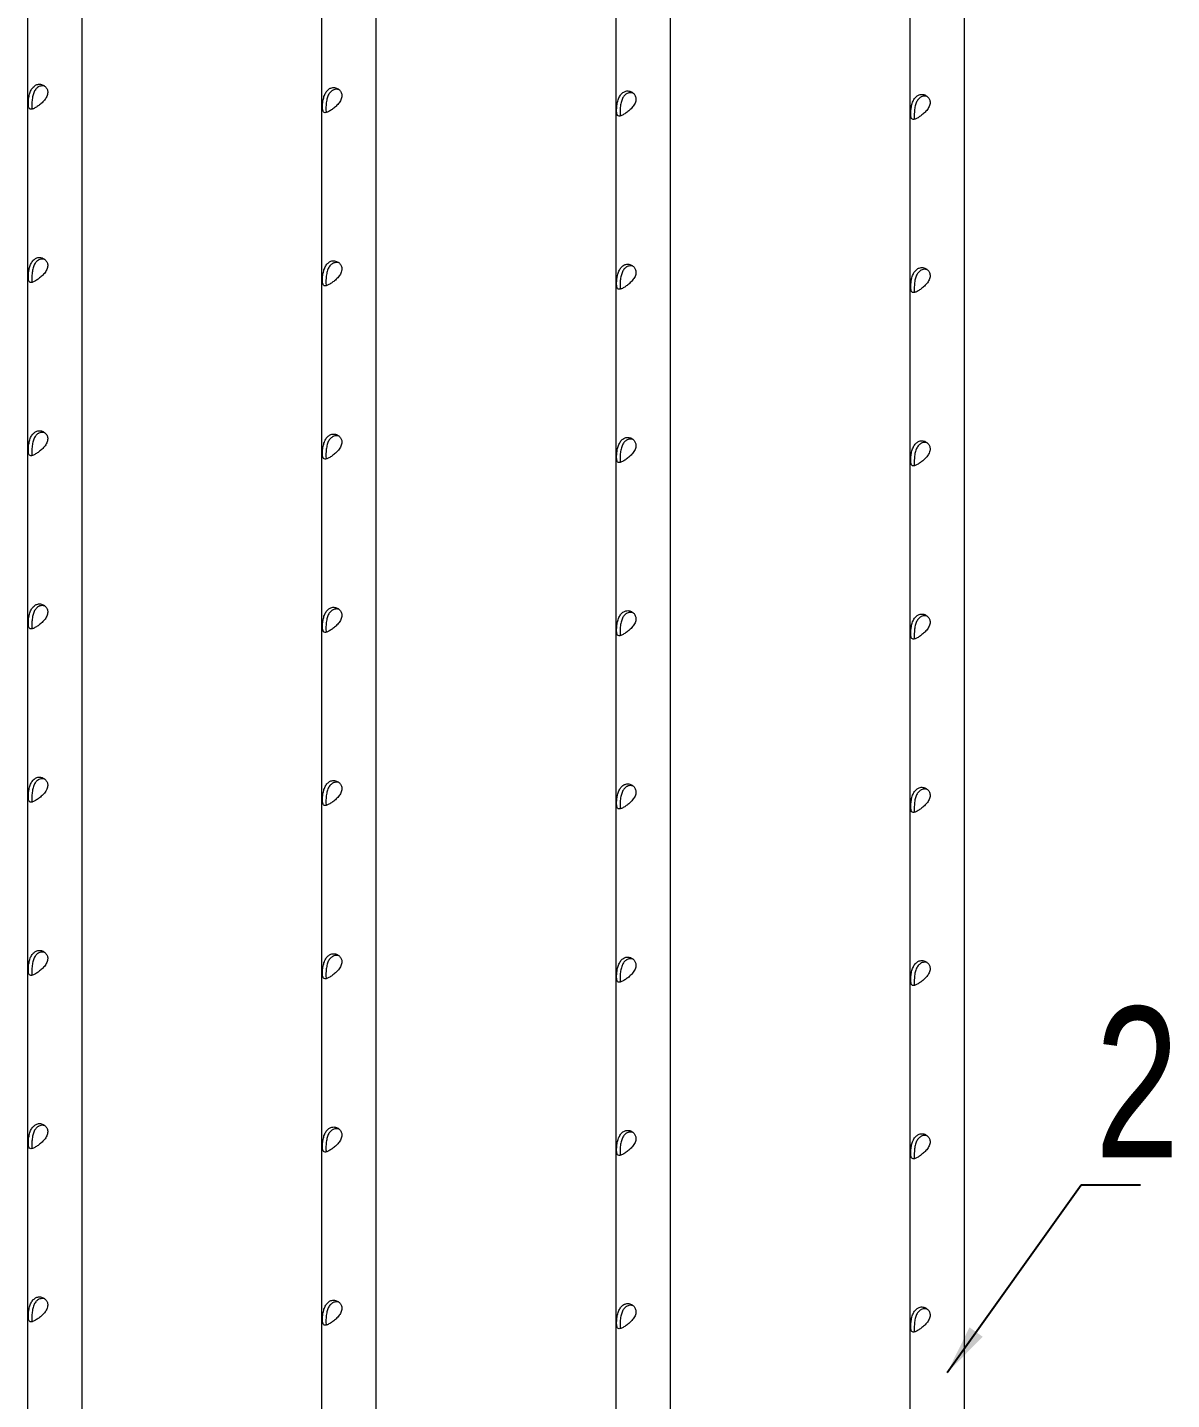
# Model space of a CAD drawing. Header units: millimetres. Extents: x 11948 to 22858, y 1146 to 11361.
# Drawn here: x 18293 to 19054, y 9033 to 9944 of the extents above; entities that cross this region are included whole.
import ezdxf

# ---------------------------------------------------------------- set-up
doc = ezdxf.new("R2010")
doc.units = ezdxf.units.MM
doc.linetypes.add('SLD-Solid', pattern=[0])
doc.styles.add('SLDTEXTSTYLE0', font='TXT', dxfattribs={"width": 0.75})
doc.dimstyles.new('SLDDIMSTYLE0', dxfattribs={"dimscale": 22, "dimtxt": 1.852083, "dimasz": 1.5, "dimexe": 0, "dimexo": 0.0625, "dimgap": 0.463021, "dimtad": 1, "dimdec": 0, "dimrnd": 1e-09, "dimzin": 12, "dimdsep": 46, "dimtxsty": 'SLDTEXTSTYLE0', "dimcen": 0.09, "dimadec": 0, "dimazin": 3, "dimtfac": 1, "dimtdec": 0, "dimtofl": 0, "dimtmove": 0, "dimatfit": 3, "dimfxl": 1, "dimfrac": 2, "dimtolj": 1, "dimtzin": 12, "dimarcsym": 0})

msp = doc.modelspace()

# ---------------------------------------------------------------- linework, layer by layer
at = {"linetype": 'SLD-Solid', "lineweight": 0}
for p, q in [((18879.61, 10766.09), (18879.61, 8377.06)), ((18915.97, 8377.06), (18915.97, 10765.35)), ((18684.19, 10653.27), (18684.19, 8264.25)), ((18720.56, 8264.25), (18720.56, 10652.53)), ((18488.77, 10540.46), (18488.77, 8151.43)), ((18525.14, 8151.43), (18525.14, 10539.72)), ((18293.36, 10427.65), (18293.36, 8038.62)), ((18329.72, 8038.62), (18329.72, 10426.91))]:
    msp.add_line(p, q, dxfattribs=at)
for points, knots in [([(18298.68, 9905.99), (18298.04, 9905.51), (18296.75, 9904.55), (18295.38, 9902.11), (18294.63, 9899.72), (18294.25, 9897.65), (18294.01, 9895.6), (18293.93, 9893.37), (18294.11, 9891.48), (18294.6, 9890.33), (18295.39, 9889.97), (18296.37, 9890.1), (18297.53, 9890.5), (18299.25, 9891.43), (18301.48, 9893.01), (18303.68, 9894.95), (18305.29, 9896.87), (18306.25, 9898.59), (18306.85, 9900.31), (18306.9, 9902.34), (18305.98, 9904.4), (18304.33, 9905.98), (18302.45, 9906.7), (18300.8, 9906.73), (18299.66, 9906.49), (18298.98, 9906.14), (18298.68, 9905.99)], [0, 0, 0, 0, 0.049348, 0.098583, 0.15082, 0.179057, 0.207276, 0.260063, 0.306584, 0.354235, 0.407926, 0.436111, 0.464278, 0.515719, 0.563205, 0.612082, 0.665773, 0.694012, 0.722224, 0.772995, 0.818986, 0.8681, 0.923171, 0.950973, 0.978757, 1, 1, 1, 1]), ([(18300.61, 9904.88), (18299.98, 9904.4), (18298.74, 9903.46), (18297.47, 9901.07), (18296.81, 9898.7), (18296.49, 9896.6), (18296.31, 9894.65), (18296.26, 9892.57), (18296.28, 9890.92), (18296.42, 9890.36), (18296.47, 9890.16)], [0, 0, 0, 0, 0.151905, 0.303364, 0.466267, 0.557512, 0.648661, 0.787863, 0.927259, 1, 1, 1, 1]), ([(18304.81, 9905.32), (18304.79, 9905.33), (18304.35, 9905.51), (18303.46, 9905.6), (18302.18, 9905.52), (18301.23, 9905.22), (18300.73, 9904.94), (18300.61, 9904.88)], [0, 0, 0, 0, 0.0169646, 0.3223382, 0.6142892, 0.9060428, 1, 1, 1, 1]), ([(18494.1, 9903.74), (18493.45, 9903.26), (18492.17, 9902.3), (18490.8, 9899.87), (18490.05, 9897.48), (18489.67, 9895.41), (18489.43, 9893.35), (18489.35, 9891.13), (18489.53, 9889.24), (18490.01, 9888.08), (18490.81, 9887.73), (18491.79, 9887.86), (18492.95, 9888.25), (18494.67, 9889.18), (18496.9, 9890.76), (18499.1, 9892.71), (18500.71, 9894.63), (18501.67, 9896.35), (18502.27, 9898.06), (18502.31, 9900.09), (18501.4, 9902.15), (18499.75, 9903.73), (18497.87, 9904.46), (18496.22, 9904.48), (18495.08, 9904.24), (18494.39, 9903.9), (18494.1, 9903.74)], [0, 0, 0, 0, 0.04935, 0.098585, 0.150821, 0.179057, 0.207276, 0.260063, 0.306584, 0.354235, 0.407925, 0.436112, 0.464279, 0.51572, 0.563206, 0.612082, 0.665773, 0.694013, 0.722225, 0.772996, 0.818983, 0.8681, 0.923171, 0.950973, 0.978757, 1, 1, 1, 1]), ([(18496.03, 9902.63), (18495.4, 9902.16), (18494.15, 9901.22), (18492.89, 9898.83), (18492.22, 9896.45), (18491.91, 9894.35), (18491.73, 9892.4), (18491.68, 9890.32), (18491.7, 9888.68), (18491.84, 9888.11), (18491.89, 9887.92)], [0, 0, 0, 0, 0.151905, 0.303364, 0.466268, 0.557522, 0.648673, 0.787874, 0.927259, 1, 1, 1, 1]), ([(18500.23, 9903.08), (18500.21, 9903.09), (18499.77, 9903.27), (18498.87, 9903.35), (18497.6, 9903.28), (18496.65, 9902.97), (18496.15, 9902.7), (18496.03, 9902.63)], [0, 0, 0, 0, 0.016965, 0.32234, 0.614281, 0.906042, 1, 1, 1, 1]), ([(18689.52, 9901.5), (18688.87, 9901.02), (18687.58, 9900.05), (18686.22, 9897.62), (18685.47, 9895.23), (18685.09, 9893.16), (18684.84, 9891.11), (18684.77, 9888.88), (18684.95, 9886.99), (18685.43, 9885.84), (18686.23, 9885.48), (18687.21, 9885.61), (18688.37, 9886.01), (18690.09, 9886.94), (18692.32, 9888.52), (18694.52, 9890.46), (18696.13, 9892.38), (18697.09, 9894.1), (18697.69, 9895.82), (18697.73, 9897.85), (18696.82, 9899.91), (18695.16, 9901.49), (18693.29, 9902.21), (18691.64, 9902.24), (18690.5, 9902), (18689.81, 9901.65), (18689.52, 9901.5)], [0, 0, 0, 0, 0.049349, 0.098585, 0.15082, 0.179057, 0.207276, 0.260067, 0.306584, 0.354236, 0.407926, 0.436112, 0.464281, 0.515721, 0.563207, 0.612083, 0.665773, 0.694013, 0.722226, 0.772996, 0.818983, 0.8681, 0.923171, 0.950973, 0.978757, 1, 1, 1, 1]), ([(18691.45, 9900.39), (18690.82, 9899.91), (18689.57, 9898.97), (18688.31, 9896.58), (18687.64, 9894.21), (18687.33, 9892.11), (18687.15, 9890.16), (18687.09, 9888.08), (18687.12, 9886.43), (18687.26, 9885.86), (18687.31, 9885.67)], [0, 0, 0, 0, 0.151904, 0.303363, 0.46627, 0.557521, 0.648673, 0.787874, 0.92726, 1, 1, 1, 1]), ([(18695.65, 9900.83), (18695.62, 9900.84), (18695.19, 9901.02), (18694.29, 9901.11), (18693.02, 9901.03), (18692.07, 9900.73), (18691.57, 9900.45), (18691.45, 9900.39)], [0, 0, 0, 0, 0.016941, 0.322338, 0.614295, 0.906041, 1, 1, 1, 1]), ([(18884.94, 9899.25), (18884.29, 9898.77), (18883, 9897.81), (18881.64, 9895.38), (18880.89, 9892.99), (18880.51, 9890.91), (18880.26, 9888.86), (18880.19, 9886.64), (18880.37, 9884.75), (18880.85, 9883.59), (18881.65, 9883.24), (18882.63, 9883.36), (18883.79, 9883.76), (18885.51, 9884.69), (18887.73, 9886.27), (18889.93, 9888.22), (18891.55, 9890.14), (18892.5, 9891.86), (18893.11, 9893.57), (18893.15, 9895.6), (18892.24, 9897.66), (18890.58, 9899.24), (18888.71, 9899.96), (18887.06, 9899.99), (18885.92, 9899.75), (18885.23, 9899.4), (18884.94, 9899.25)], [0, 0, 0, 0, 0.04935, 0.098584, 0.15082, 0.17906, 0.207275, 0.260066, 0.306584, 0.354236, 0.407926, 0.436112, 0.464281, 0.515721, 0.563207, 0.612084, 0.665774, 0.694014, 0.722226, 0.772997, 0.818984, 0.868098, 0.923171, 0.950973, 0.978759, 1, 1, 1, 1]), ([(18886.86, 9898.14), (18886.24, 9897.67), (18884.99, 9896.73), (18883.73, 9894.33), (18883.06, 9891.96), (18882.74, 9889.86), (18882.57, 9887.91), (18882.51, 9885.83), (18882.53, 9884.19), (18882.68, 9883.62), (18882.73, 9883.43)], [0, 0, 0, 0, 0.1519048, 0.3033692, 0.4662692, 0.5575206, 0.6486722, 0.787874, 0.9272593, 1, 1, 1, 1]), ([(18891.07, 9898.59), (18891.04, 9898.6), (18890.61, 9898.78), (18889.71, 9898.86), (18888.44, 9898.79), (18887.49, 9898.48), (18886.99, 9898.21), (18886.86, 9898.14)], [0, 0, 0, 0, 0.016927, 0.322328, 0.61429, 0.906059, 1, 1, 1, 1]), ([(18298.68, 9790.93), (18298.04, 9790.45), (18296.75, 9789.49), (18295.38, 9787.05), (18294.63, 9784.66), (18294.25, 9782.59), (18294.01, 9780.54), (18293.93, 9778.31), (18294.11, 9776.43), (18294.6, 9775.27), (18295.39, 9774.91), (18296.37, 9775.04), (18297.53, 9775.44), (18299.25, 9776.37), (18301.48, 9777.95), (18303.68, 9779.9), (18305.29, 9781.82), (18306.25, 9783.53), (18306.85, 9785.25), (18306.9, 9787.28), (18305.98, 9789.34), (18304.33, 9790.92), (18302.45, 9791.64), (18300.8, 9791.67), (18299.66, 9791.43), (18298.98, 9791.08), (18298.68, 9790.93)], [0, 0, 0, 0, 0.049348, 0.098583, 0.15082, 0.179057, 0.207276, 0.260063, 0.306584, 0.354235, 0.407926, 0.436111, 0.464279, 0.515719, 0.563205, 0.612082, 0.665773, 0.694012, 0.722225, 0.772996, 0.818983, 0.8681, 0.923171, 0.950973, 0.978757, 1, 1, 1, 1]), ([(18300.61, 9789.82), (18299.98, 9789.35), (18298.74, 9788.4), (18297.47, 9786.01), (18296.81, 9783.64), (18296.49, 9781.54), (18296.31, 9779.59), (18296.26, 9777.51), (18296.28, 9775.86), (18296.42, 9775.3), (18296.47, 9775.1)], [0, 0, 0, 0, 0.151905, 0.303364, 0.466268, 0.557523, 0.648672, 0.787874, 0.927259, 1, 1, 1, 1]), ([(18304.81, 9790.26), (18304.79, 9790.27), (18304.35, 9790.45), (18303.46, 9790.54), (18302.18, 9790.47), (18301.23, 9790.16), (18300.73, 9789.89), (18300.61, 9789.82)], [0, 0, 0, 0, 0.016965, 0.32234, 0.614281, 0.906042, 1, 1, 1, 1]), ([(18494.1, 9788.69), (18493.45, 9788.2), (18492.17, 9787.24), (18490.8, 9784.81), (18490.05, 9782.42), (18489.67, 9780.35), (18489.43, 9778.29), (18489.35, 9776.07), (18489.53, 9774.18), (18490.01, 9773.02), (18490.81, 9772.67), (18491.79, 9772.8), (18492.95, 9773.2), (18494.67, 9774.12), (18496.9, 9775.71), (18499.1, 9777.65), (18500.71, 9779.57), (18501.67, 9781.29), (18502.27, 9783.01), (18502.31, 9785.03), (18501.4, 9787.09), (18499.75, 9788.68), (18497.87, 9789.4), (18496.22, 9789.42), (18495.08, 9789.19), (18494.39, 9788.84), (18494.1, 9788.69)], [0, 0, 0, 0, 0.049349, 0.098585, 0.150821, 0.179057, 0.207276, 0.260067, 0.306583, 0.354235, 0.407925, 0.436111, 0.46428, 0.51572, 0.563206, 0.612083, 0.665774, 0.694013, 0.722226, 0.772996, 0.818983, 0.8681, 0.923171, 0.950973, 0.978757, 1, 1, 1, 1]), ([(18500.23, 9788.02), (18500.21, 9788.03), (18499.77, 9788.21), (18498.87, 9788.3), (18497.6, 9788.22), (18496.65, 9787.91), (18496.15, 9787.64), (18496.03, 9787.57)], [0, 0, 0, 0, 0.016941, 0.32232, 0.614277, 0.906041, 1, 1, 1, 1]), ([(18496.03, 9787.57), (18495.4, 9787.1), (18494.15, 9786.16), (18492.89, 9783.77), (18492.22, 9781.4), (18491.91, 9779.29), (18491.73, 9777.35), (18491.68, 9775.26), (18491.7, 9773.62), (18491.84, 9773.05), (18491.89, 9772.86)], [0, 0, 0, 0, 0.151905, 0.303364, 0.466268, 0.557522, 0.648673, 0.787874, 0.927259, 1, 1, 1, 1]), ([(18689.52, 9786.44), (18688.87, 9785.96), (18687.58, 9785), (18686.22, 9782.56), (18685.47, 9780.17), (18685.09, 9778.1), (18684.84, 9776.05), (18684.77, 9773.82), (18684.95, 9771.94), (18685.43, 9770.78), (18686.23, 9770.42), (18687.21, 9770.55), (18688.37, 9770.95), (18690.09, 9771.88), (18692.32, 9773.46), (18694.52, 9775.41), (18696.13, 9777.33), (18697.09, 9779.04), (18697.69, 9780.76), (18697.73, 9782.79), (18696.82, 9784.85), (18695.16, 9786.43), (18693.29, 9787.15), (18691.64, 9787.18), (18690.5, 9786.94), (18689.81, 9786.59), (18689.52, 9786.44)], [0, 0, 0, 0, 0.04935, 0.098584, 0.15082, 0.179059, 0.207275, 0.260066, 0.306583, 0.354235, 0.407925, 0.436112, 0.464281, 0.515721, 0.563207, 0.612084, 0.665774, 0.694014, 0.722226, 0.772997, 0.818984, 0.868098, 0.923169, 0.950973, 0.978757, 1, 1, 1, 1]), ([(18691.45, 9785.33), (18690.82, 9784.86), (18689.57, 9783.91), (18688.31, 9781.52), (18687.64, 9779.15), (18687.33, 9777.05), (18687.15, 9775.1), (18687.09, 9773.02), (18687.12, 9771.37), (18687.26, 9770.81), (18687.31, 9770.61)], [0, 0, 0, 0, 0.151905, 0.303369, 0.466269, 0.55752, 0.648672, 0.787873, 0.927259, 1, 1, 1, 1]), ([(18695.65, 9785.77), (18695.62, 9785.78), (18695.19, 9785.96), (18694.29, 9786.05), (18693.02, 9785.98), (18692.07, 9785.67), (18691.57, 9785.39), (18691.45, 9785.33)], [0, 0, 0, 0, 0.016941, 0.322338, 0.614295, 0.906041, 1, 1, 1, 1]), ([(18884.94, 9784.2), (18884.29, 9783.71), (18883, 9782.75), (18881.64, 9780.32), (18880.89, 9777.93), (18880.51, 9775.86), (18880.26, 9773.8), (18880.19, 9771.58), (18880.37, 9769.69), (18880.85, 9768.53), (18881.65, 9768.18), (18882.63, 9768.31), (18883.79, 9768.71), (18885.51, 9769.63), (18887.73, 9771.21), (18889.93, 9773.16), (18891.55, 9775.08), (18892.5, 9776.8), (18893.11, 9778.52), (18893.15, 9780.54), (18892.24, 9782.6), (18890.58, 9784.19), (18888.71, 9784.91), (18887.06, 9784.93), (18885.92, 9784.7), (18885.23, 9784.35), (18884.94, 9784.2)], [0, 0, 0, 0, 0.04935, 0.098584, 0.15082, 0.17906, 0.207275, 0.260066, 0.306584, 0.354236, 0.407926, 0.436112, 0.464281, 0.515721, 0.563207, 0.612084, 0.665774, 0.694014, 0.722226, 0.772997, 0.818984, 0.868098, 0.923171, 0.950973, 0.978759, 1, 1, 1, 1]), ([(18886.86, 9783.08), (18886.24, 9782.61), (18884.99, 9781.67), (18883.73, 9779.28), (18883.06, 9776.91), (18882.74, 9774.8), (18882.57, 9772.86), (18882.51, 9770.77), (18882.53, 9769.13), (18882.68, 9768.56), (18882.73, 9768.37)], [0, 0, 0, 0, 0.151905, 0.303369, 0.466269, 0.55752, 0.648671, 0.787873, 0.92727, 1, 1, 1, 1]), ([(18891.07, 9783.53), (18891.04, 9783.54), (18890.61, 9783.72), (18889.71, 9783.81), (18888.44, 9783.73), (18887.49, 9783.42), (18886.99, 9783.15), (18886.86, 9783.08)], [0, 0, 0, 0, 0.016927, 0.32233, 0.614292, 0.906058, 1, 1, 1, 1]), ([(18298.68, 9675.87), (18298.04, 9675.39), (18296.75, 9674.43), (18295.38, 9672), (18294.63, 9669.61), (18294.25, 9667.53), (18294.01, 9665.48), (18293.93, 9663.26), (18294.11, 9661.37), (18294.6, 9660.21), (18295.39, 9659.86), (18296.37, 9659.98), (18297.53, 9660.38), (18299.25, 9661.31), (18301.48, 9662.89), (18303.68, 9664.84), (18305.29, 9666.76), (18306.25, 9668.48), (18306.85, 9670.19), (18306.9, 9672.22), (18305.98, 9674.28), (18304.33, 9675.86), (18302.45, 9676.58), (18300.8, 9676.61), (18299.66, 9676.37), (18298.98, 9676.02), (18298.68, 9675.87)], [0, 0, 0, 0, 0.049348, 0.098583, 0.15082, 0.179057, 0.207276, 0.260067, 0.306584, 0.354235, 0.407926, 0.436111, 0.464279, 0.51572, 0.563205, 0.612082, 0.665773, 0.694012, 0.722225, 0.772996, 0.818983, 0.8681, 0.923171, 0.950973, 0.978757, 1, 1, 1, 1]), ([(18300.61, 9674.76), (18299.98, 9674.29), (18298.74, 9673.35), (18297.47, 9670.95), (18296.81, 9668.58), (18296.49, 9666.48), (18296.31, 9664.53), (18296.26, 9662.45), (18296.28, 9660.81), (18296.42, 9660.24), (18296.47, 9660.05)], [0, 0, 0, 0, 0.151905, 0.303364, 0.466268, 0.557523, 0.648672, 0.787874, 0.927259, 1, 1, 1, 1]), ([(18304.81, 9675.21), (18304.79, 9675.22), (18304.35, 9675.39), (18303.46, 9675.48), (18302.18, 9675.41), (18301.23, 9675.1), (18300.73, 9674.83), (18300.61, 9674.76)], [0, 0, 0, 0, 0.016941, 0.32232, 0.614277, 0.906041, 1, 1, 1, 1]), ([(18494.1, 9673.63), (18493.45, 9673.15), (18492.17, 9672.18), (18490.8, 9669.75), (18490.05, 9667.36), (18489.67, 9665.29), (18489.43, 9663.24), (18489.35, 9661.01), (18489.53, 9659.12), (18490.01, 9657.97), (18490.81, 9657.61), (18491.79, 9657.74), (18492.95, 9658.14), (18494.67, 9659.06), (18496.9, 9660.65), (18499.1, 9662.59), (18500.71, 9664.51), (18501.67, 9666.23), (18502.27, 9667.95), (18502.31, 9669.98), (18501.4, 9672.03), (18499.75, 9673.62), (18497.87, 9674.34), (18496.22, 9674.37), (18495.08, 9674.13), (18494.39, 9673.78), (18494.1, 9673.63)], [0, 0, 0, 0, 0.04935, 0.098584, 0.15082, 0.179059, 0.207275, 0.260066, 0.306583, 0.354235, 0.407925, 0.436111, 0.46428, 0.51572, 0.563206, 0.612083, 0.665774, 0.694014, 0.722226, 0.772997, 0.818984, 0.868098, 0.923169, 0.950972, 0.978757, 1, 1, 1, 1]), ([(18496.03, 9672.52), (18495.4, 9672.04), (18494.15, 9671.1), (18492.89, 9668.71), (18492.22, 9666.34), (18491.91, 9664.24), (18491.73, 9662.29), (18491.68, 9660.2), (18491.7, 9658.56), (18491.84, 9657.99), (18491.89, 9657.8)], [0, 0, 0, 0, 0.151905, 0.30337, 0.466266, 0.557521, 0.648672, 0.787874, 0.927259, 1, 1, 1, 1]), ([(18500.23, 9672.96), (18500.21, 9672.97), (18499.77, 9673.15), (18498.87, 9673.24), (18497.6, 9673.16), (18496.65, 9672.86), (18496.15, 9672.58), (18496.03, 9672.52)], [0, 0, 0, 0, 0.016941, 0.32232, 0.614277, 0.906041, 1, 1, 1, 1]), ([(18689.52, 9671.38), (18688.87, 9670.9), (18687.58, 9669.94), (18686.22, 9667.51), (18685.47, 9665.11), (18685.09, 9663.04), (18684.84, 9660.99), (18684.77, 9658.77), (18684.95, 9656.88), (18685.43, 9655.72), (18686.23, 9655.37), (18687.21, 9655.49), (18688.37, 9655.89), (18690.09, 9656.82), (18692.32, 9658.4), (18694.52, 9660.35), (18696.13, 9662.27), (18697.09, 9663.98), (18697.69, 9665.7), (18697.73, 9667.73), (18696.82, 9669.79), (18695.16, 9671.37), (18693.29, 9672.09), (18691.64, 9672.12), (18690.5, 9671.88), (18689.81, 9671.53), (18689.52, 9671.38)], [0, 0, 0, 0, 0.04935, 0.098584, 0.15082, 0.179059, 0.207275, 0.260066, 0.306583, 0.354235, 0.407925, 0.436112, 0.464281, 0.515721, 0.563207, 0.612084, 0.665774, 0.694014, 0.722226, 0.772997, 0.818984, 0.868098, 0.923169, 0.950973, 0.978757, 1, 1, 1, 1]), ([(18691.45, 9670.27), (18690.82, 9669.8), (18689.57, 9668.86), (18688.31, 9666.46), (18687.64, 9664.09), (18687.33, 9661.99), (18687.15, 9660.04), (18687.09, 9657.96), (18687.12, 9656.32), (18687.26, 9655.75), (18687.31, 9655.55)], [0, 0, 0, 0, 0.151905, 0.303369, 0.466268, 0.55752, 0.648671, 0.787873, 0.92727, 1, 1, 1, 1]), ([(18695.65, 9670.72), (18695.62, 9670.73), (18695.19, 9670.9), (18694.29, 9670.99), (18693.02, 9670.92), (18692.07, 9670.61), (18691.57, 9670.34), (18691.45, 9670.27)], [0, 0, 0, 0, 0.016942, 0.32234, 0.614298, 0.906039, 1, 1, 1, 1]), ([(18884.94, 9669.14), (18884.29, 9668.66), (18883, 9667.69), (18881.64, 9665.26), (18880.89, 9662.87), (18880.51, 9660.8), (18880.26, 9658.75), (18880.19, 9656.52), (18880.37, 9654.63), (18880.85, 9653.48), (18881.65, 9653.12), (18882.63, 9653.25), (18883.79, 9653.65), (18885.51, 9654.57), (18887.73, 9656.16), (18889.93, 9658.1), (18891.55, 9660.02), (18892.5, 9661.74), (18893.11, 9663.46), (18893.15, 9665.48), (18892.24, 9667.54), (18890.58, 9669.13), (18888.71, 9669.85), (18887.06, 9669.88), (18885.92, 9669.64), (18885.23, 9669.29), (18884.94, 9669.14)], [0, 0, 0, 0, 0.04935, 0.098583, 0.150819, 0.179059, 0.207275, 0.260066, 0.306587, 0.354235, 0.407925, 0.436112, 0.464281, 0.515721, 0.563208, 0.612085, 0.665775, 0.694015, 0.722227, 0.772994, 0.818985, 0.868099, 0.923171, 0.950973, 0.978759, 1, 1, 1, 1]), ([(18886.86, 9668.02), (18886.24, 9667.55), (18884.99, 9666.61), (18883.73, 9664.22), (18883.06, 9661.85), (18882.74, 9659.75), (18882.57, 9657.8), (18882.51, 9655.71), (18882.53, 9654.07), (18882.68, 9653.5), (18882.73, 9653.31)], [0, 0, 0, 0, 0.151903, 0.303368, 0.466268, 0.557519, 0.648671, 0.787873, 0.92727, 1, 1, 1, 1]), ([(18891.07, 9668.47), (18891.04, 9668.48), (18890.61, 9668.66), (18889.71, 9668.75), (18888.44, 9668.67), (18887.49, 9668.37), (18886.99, 9668.09), (18886.86, 9668.02)], [0, 0, 0, 0, 0.016927, 0.32233, 0.614293, 0.906059, 1, 1, 1, 1]), ([(18298.68, 9560.82), (18298.04, 9560.33), (18296.75, 9559.37), (18295.38, 9556.94), (18294.63, 9554.55), (18294.25, 9552.48), (18294.01, 9550.42), (18293.93, 9548.2), (18294.11, 9546.31), (18294.6, 9545.15), (18295.39, 9544.8), (18296.37, 9544.93), (18297.53, 9545.33), (18299.25, 9546.25), (18301.48, 9547.83), (18303.68, 9549.78), (18305.29, 9551.7), (18306.25, 9553.42), (18306.85, 9555.14), (18306.9, 9557.16), (18305.98, 9559.22), (18304.33, 9560.81), (18302.45, 9561.53), (18300.8, 9561.55), (18299.66, 9561.31), (18298.98, 9560.97), (18298.68, 9560.82)], [0, 0, 0, 0, 0.049348, 0.098582, 0.15082, 0.179059, 0.207275, 0.260066, 0.306583, 0.354234, 0.407926, 0.43611, 0.464279, 0.51572, 0.563206, 0.612083, 0.665774, 0.694013, 0.722226, 0.772997, 0.818984, 0.868098, 0.923169, 0.950972, 0.978757, 1, 1, 1, 1]), ([(18304.81, 9560.15), (18304.79, 9560.16), (18304.35, 9560.34), (18303.46, 9560.43), (18302.18, 9560.35), (18301.23, 9560.04), (18300.73, 9559.77), (18300.61, 9559.7)], [0, 0, 0, 0, 0.016941, 0.32232, 0.614277, 0.906041, 1, 1, 1, 1]), ([(18300.61, 9559.7), (18299.98, 9559.23), (18298.74, 9558.29), (18297.47, 9555.9), (18296.81, 9553.52), (18296.49, 9551.42), (18296.31, 9549.48), (18296.26, 9547.39), (18296.28, 9545.75), (18296.42, 9545.18), (18296.47, 9544.99)], [0, 0, 0, 0, 0.151905, 0.30337, 0.466267, 0.557521, 0.648671, 0.787873, 0.927259, 1, 1, 1, 1]), ([(18494.1, 9558.57), (18493.45, 9558.09), (18492.17, 9557.13), (18490.8, 9554.69), (18490.05, 9552.3), (18489.67, 9550.23), (18489.43, 9548.18), (18489.35, 9545.95), (18489.53, 9544.07), (18490.01, 9542.91), (18490.81, 9542.55), (18491.79, 9542.68), (18492.95, 9543.08), (18494.67, 9544.01), (18496.9, 9545.59), (18499.1, 9547.54), (18500.71, 9549.45), (18501.67, 9551.17), (18502.27, 9552.89), (18502.31, 9554.92), (18501.4, 9556.98), (18499.75, 9558.56), (18497.87, 9559.28), (18496.22, 9559.31), (18495.08, 9559.07), (18494.39, 9558.72), (18494.1, 9558.57)], [0, 0, 0, 0, 0.04935, 0.098584, 0.15082, 0.179059, 0.207275, 0.260066, 0.306583, 0.354235, 0.407925, 0.436111, 0.46428, 0.51572, 0.563206, 0.612083, 0.665774, 0.694014, 0.722226, 0.772997, 0.818984, 0.868098, 0.923169, 0.950972, 0.978757, 1, 1, 1, 1]), ([(18496.03, 9557.46), (18495.4, 9556.99), (18494.15, 9556.04), (18492.89, 9553.65), (18492.22, 9551.28), (18491.91, 9549.18), (18491.73, 9547.23), (18491.68, 9545.15), (18491.7, 9543.5), (18491.84, 9542.94), (18491.89, 9542.74)], [0, 0, 0, 0, 0.151905, 0.303369, 0.466266, 0.55752, 0.648672, 0.787873, 0.92727, 1, 1, 1, 1]), ([(18500.23, 9557.9), (18500.21, 9557.91), (18499.77, 9558.09), (18498.87, 9558.18), (18497.6, 9558.11), (18496.65, 9557.8), (18496.15, 9557.52), (18496.03, 9557.46)], [0, 0, 0, 0, 0.016941, 0.322322, 0.614279, 0.90604, 1, 1, 1, 1]), ([(18689.52, 9556.32), (18688.87, 9555.84), (18687.58, 9554.88), (18686.22, 9552.45), (18685.47, 9550.06), (18685.09, 9547.99), (18684.84, 9545.93), (18684.77, 9543.71), (18684.95, 9541.82), (18685.43, 9540.66), (18686.23, 9540.31), (18687.21, 9540.44), (18688.37, 9540.84), (18690.09, 9541.76), (18692.32, 9543.34), (18694.52, 9545.29), (18696.13, 9547.21), (18697.09, 9548.93), (18697.69, 9550.65), (18697.73, 9552.67), (18696.82, 9554.73), (18695.16, 9556.31), (18693.29, 9557.04), (18691.64, 9557.06), (18690.5, 9556.82), (18689.81, 9556.48), (18689.52, 9556.32)], [0, 0, 0, 0, 0.04935, 0.098583, 0.150819, 0.179059, 0.207275, 0.260066, 0.306586, 0.354235, 0.407925, 0.436111, 0.46428, 0.515721, 0.563208, 0.612084, 0.665774, 0.694014, 0.722227, 0.772994, 0.818985, 0.868099, 0.92317, 0.950973, 0.978757, 1, 1, 1, 1]), ([(18691.45, 9555.21), (18690.82, 9554.74), (18689.57, 9553.8), (18688.31, 9551.41), (18687.64, 9549.03), (18687.33, 9546.93), (18687.15, 9544.99), (18687.09, 9542.9), (18687.12, 9541.26), (18687.26, 9540.69), (18687.31, 9540.5)], [0, 0, 0, 0, 0.151903, 0.303367, 0.466267, 0.557519, 0.64867, 0.787872, 0.92727, 1, 1, 1, 1]), ([(18695.65, 9555.66), (18695.62, 9555.67), (18695.19, 9555.85), (18694.29, 9555.94), (18693.02, 9555.86), (18692.07, 9555.55), (18691.57, 9555.28), (18691.45, 9555.21)], [0, 0, 0, 0, 0.016942, 0.32234, 0.614299, 0.90604, 1, 1, 1, 1]), ([(18884.94, 9554.08), (18884.29, 9553.6), (18883, 9552.64), (18881.64, 9550.2), (18880.89, 9547.81), (18880.51, 9545.74), (18880.26, 9543.69), (18880.19, 9541.46), (18880.37, 9539.57), (18880.85, 9538.42), (18881.65, 9538.06), (18882.63, 9538.19), (18883.79, 9538.59), (18885.51, 9539.52), (18887.73, 9541.1), (18889.93, 9543.04), (18891.55, 9544.96), (18892.5, 9546.68), (18893.11, 9548.4), (18893.15, 9550.43), (18892.24, 9552.49), (18890.58, 9554.07), (18888.71, 9554.79), (18887.06, 9554.82), (18885.92, 9554.58), (18885.23, 9554.23), (18884.94, 9554.08)], [0, 0, 0, 0, 0.04935, 0.098583, 0.150819, 0.179059, 0.207278, 0.260065, 0.306586, 0.354235, 0.407925, 0.436113, 0.464281, 0.515721, 0.563208, 0.612085, 0.665775, 0.694011, 0.722227, 0.772994, 0.818985, 0.868099, 0.923171, 0.950973, 0.978759, 1, 1, 1, 1]), ([(18886.86, 9552.97), (18886.24, 9552.49), (18884.99, 9551.55), (18883.73, 9549.16), (18883.06, 9546.79), (18882.74, 9544.69), (18882.57, 9542.74), (18882.51, 9540.66), (18882.53, 9539.01), (18882.68, 9538.45), (18882.73, 9538.25)], [0, 0, 0, 0, 0.1519018, 0.303365, 0.4662714, 0.5575125, 0.6486634, 0.7878641, 0.9272599, 1, 1, 1, 1]), ([(18891.07, 9553.41), (18891.04, 9553.42), (18890.61, 9553.6), (18889.71, 9553.69), (18888.44, 9553.61), (18887.49, 9553.31), (18886.99, 9553.03), (18886.86, 9552.97)], [0, 0, 0, 0, 0.01695, 0.322346, 0.614302, 0.906061, 1, 1, 1, 1]), ([(18298.68, 9445.76), (18298.04, 9445.28), (18296.75, 9444.31), (18295.38, 9441.88), (18294.63, 9439.49), (18294.25, 9437.42), (18294.01, 9435.37), (18293.93, 9433.14), (18294.11, 9431.25), (18294.6, 9430.09), (18295.39, 9429.74), (18296.37, 9429.87), (18297.53, 9430.27), (18299.25, 9431.19), (18301.48, 9432.78), (18303.68, 9434.72), (18305.29, 9436.64), (18306.25, 9438.36), (18306.85, 9440.08), (18306.9, 9442.1), (18305.98, 9444.16), (18304.33, 9445.75), (18302.45, 9446.47), (18300.8, 9446.49), (18299.66, 9446.26), (18298.98, 9445.91), (18298.68, 9445.76)], [0, 0, 0, 0, 0.049348, 0.098582, 0.15082, 0.179059, 0.207275, 0.260066, 0.306583, 0.354234, 0.407926, 0.43611, 0.464279, 0.51572, 0.563206, 0.612083, 0.665774, 0.694013, 0.722226, 0.772997, 0.818984, 0.868098, 0.923169, 0.950972, 0.978757, 1, 1, 1, 1]), ([(18300.61, 9444.64), (18299.98, 9444.17), (18298.74, 9443.23), (18297.47, 9440.84), (18296.81, 9438.47), (18296.49, 9436.37), (18296.31, 9434.42), (18296.26, 9432.33), (18296.28, 9430.69), (18296.42, 9430.12), (18296.47, 9429.93)], [0, 0, 0, 0, 0.1519051, 0.3033698, 0.4662661, 0.5575207, 0.6486704, 0.7878724, 0.9272697, 1, 1, 1, 1]), ([(18304.81, 9445.09), (18304.79, 9445.1), (18304.35, 9445.28), (18303.46, 9445.37), (18302.18, 9445.29), (18301.23, 9444.99), (18300.73, 9444.71), (18300.61, 9444.64)], [0, 0, 0, 0, 0.016941, 0.322322, 0.614279, 0.90604, 1, 1, 1, 1]), ([(18494.1, 9443.51), (18493.45, 9443.03), (18492.17, 9442.07), (18490.8, 9439.63), (18490.05, 9437.24), (18489.67, 9435.17), (18489.43, 9433.12), (18489.35, 9430.9), (18489.53, 9429.01), (18490.01, 9427.85), (18490.81, 9427.49), (18491.79, 9427.62), (18492.95, 9428.02), (18494.67, 9428.95), (18496.9, 9430.53), (18499.1, 9432.48), (18500.71, 9434.4), (18501.67, 9436.11), (18502.27, 9437.83), (18502.31, 9439.86), (18501.4, 9441.92), (18499.75, 9443.5), (18497.87, 9444.22), (18496.22, 9444.25), (18495.08, 9444.01), (18494.39, 9443.66), (18494.1, 9443.51)], [0, 0, 0, 0, 0.04935, 0.098583, 0.150819, 0.179059, 0.207275, 0.260065, 0.306586, 0.354234, 0.407924, 0.436111, 0.46428, 0.51572, 0.563207, 0.612084, 0.665775, 0.694014, 0.722227, 0.772994, 0.818985, 0.868099, 0.92317, 0.950973, 0.978757, 1, 1, 1, 1]), ([(18496.03, 9442.4), (18495.4, 9441.93), (18494.15, 9440.99), (18492.89, 9438.59), (18492.22, 9436.22), (18491.91, 9434.12), (18491.73, 9432.17), (18491.68, 9430.09), (18491.7, 9428.44), (18491.84, 9427.88), (18491.89, 9427.68)], [0, 0, 0, 0, 0.1519034, 0.3033682, 0.4662646, 0.5575192, 0.6486711, 0.7878723, 0.9272696, 1, 1, 1, 1]), ([(18500.23, 9442.85), (18500.21, 9442.86), (18499.77, 9443.03), (18498.87, 9443.12), (18497.6, 9443.05), (18496.65, 9442.74), (18496.15, 9442.47), (18496.03, 9442.4)], [0, 0, 0, 0, 0.016942, 0.322322, 0.61428, 0.906041, 1, 1, 1, 1]), ([(18689.52, 9441.27), (18688.87, 9440.79), (18687.58, 9439.82), (18686.22, 9437.39), (18685.47, 9435), (18685.09, 9432.93), (18684.84, 9430.88), (18684.77, 9428.65), (18684.95, 9426.76), (18685.43, 9425.6), (18686.23, 9425.25), (18687.21, 9425.38), (18688.37, 9425.78), (18690.09, 9426.7), (18692.32, 9428.29), (18694.52, 9430.23), (18696.13, 9432.15), (18697.09, 9433.87), (18697.69, 9435.59), (18697.73, 9437.61), (18696.82, 9439.67), (18695.16, 9441.26), (18693.29, 9441.98), (18691.64, 9442), (18690.5, 9441.77), (18689.81, 9441.42), (18689.52, 9441.27)], [0, 0, 0, 0, 0.04935, 0.098583, 0.150819, 0.179059, 0.207278, 0.260065, 0.306586, 0.354234, 0.407924, 0.436113, 0.46428, 0.515721, 0.563207, 0.612084, 0.665774, 0.694011, 0.722227, 0.772994, 0.818985, 0.868099, 0.92317, 0.950973, 0.978757, 1, 1, 1, 1]), ([(18691.45, 9440.15), (18690.82, 9439.68), (18689.57, 9438.74), (18688.31, 9436.35), (18687.64, 9433.98), (18687.33, 9431.88), (18687.15, 9429.93), (18687.09, 9427.84), (18687.12, 9426.2), (18687.26, 9425.63), (18687.31, 9425.44)], [0, 0, 0, 0, 0.1519017, 0.3033647, 0.4662711, 0.5575121, 0.6486629, 0.7878635, 0.9272599, 1, 1, 1, 1]), ([(18695.65, 9440.6), (18695.62, 9440.61), (18695.19, 9440.79), (18694.29, 9440.88), (18693.02, 9440.8), (18692.07, 9440.49), (18691.57, 9440.22), (18691.45, 9440.15)], [0, 0, 0, 0, 0.016965, 0.322356, 0.614308, 0.906043, 1, 1, 1, 1]), ([(18884.94, 9439.02), (18884.29, 9438.54), (18883, 9437.58), (18881.64, 9435.14), (18880.89, 9432.75), (18880.51, 9430.68), (18880.26, 9428.63), (18880.19, 9426.4), (18880.37, 9424.52), (18880.85, 9423.36), (18881.65, 9423), (18882.63, 9423.13), (18883.79, 9423.53), (18885.51, 9424.46), (18887.73, 9426.04), (18889.93, 9427.99), (18891.55, 9429.91), (18892.5, 9431.62), (18893.11, 9433.34), (18893.15, 9435.37), (18892.24, 9437.43), (18890.58, 9439.01), (18888.71, 9439.73), (18887.06, 9439.76), (18885.92, 9439.52), (18885.23, 9439.17), (18884.94, 9439.02)], [0, 0, 0, 0, 0.04935, 0.098583, 0.150822, 0.179058, 0.207278, 0.260065, 0.306586, 0.354234, 0.407924, 0.436112, 0.46428, 0.515721, 0.563208, 0.612085, 0.665774, 0.694011, 0.722223, 0.772994, 0.818985, 0.868099, 0.923171, 0.950973, 0.978759, 1, 1, 1, 1]), ([(18886.86, 9437.91), (18886.24, 9437.44), (18884.99, 9436.49), (18883.73, 9434.1), (18883.06, 9431.73), (18882.74, 9429.63), (18882.57, 9427.68), (18882.51, 9425.6), (18882.53, 9423.95), (18882.68, 9423.39), (18882.73, 9423.19)], [0, 0, 0, 0, 0.1519018, 0.303365, 0.4662714, 0.5575125, 0.6486634, 0.7878641, 0.9272599, 1, 1, 1, 1]), ([(18891.07, 9438.35), (18891.04, 9438.36), (18890.61, 9438.54), (18889.71, 9438.63), (18888.44, 9438.56), (18887.49, 9438.25), (18886.99, 9437.98), (18886.86, 9437.91)], [0, 0, 0, 0, 0.01695, 0.322346, 0.614302, 0.906061, 1, 1, 1, 1]), ([(18298.68, 9330.7), (18298.04, 9330.22), (18296.75, 9329.26), (18295.38, 9326.82), (18294.63, 9324.43), (18294.25, 9322.36), (18294.01, 9320.31), (18293.93, 9318.08), (18294.11, 9316.19), (18294.6, 9315.04), (18295.39, 9314.68), (18296.37, 9314.81), (18297.53, 9315.21), (18299.25, 9316.14), (18301.48, 9317.72), (18303.68, 9319.66), (18305.29, 9321.58), (18306.25, 9323.3), (18306.85, 9325.02), (18306.9, 9327.05), (18305.98, 9329.11), (18304.33, 9330.69), (18302.45, 9331.41), (18300.8, 9331.44), (18299.66, 9331.2), (18298.98, 9330.85), (18298.68, 9330.7)], [0, 0, 0, 0, 0.049348, 0.098582, 0.150819, 0.179058, 0.207274, 0.260065, 0.306586, 0.354234, 0.407925, 0.43611, 0.464279, 0.51572, 0.563206, 0.612083, 0.665774, 0.694014, 0.722227, 0.772994, 0.818984, 0.868098, 0.923169, 0.950973, 0.978757, 1, 1, 1, 1]), ([(18300.61, 9329.59), (18299.98, 9329.11), (18298.74, 9328.17), (18297.47, 9325.78), (18296.81, 9323.41), (18296.49, 9321.31), (18296.31, 9319.36), (18296.26, 9317.28), (18296.28, 9315.63), (18296.42, 9315.07), (18296.47, 9314.87)], [0, 0, 0, 0, 0.151904, 0.303369, 0.466265, 0.55752, 0.64867, 0.787872, 0.92727, 1, 1, 1, 1]), ([(18304.81, 9330.03), (18304.79, 9330.04), (18304.35, 9330.22), (18303.46, 9330.31), (18302.18, 9330.23), (18301.23, 9329.93), (18300.73, 9329.65), (18300.61, 9329.59)], [0, 0, 0, 0, 0.016942, 0.322322, 0.61428, 0.906041, 1, 1, 1, 1]), ([(18494.1, 9328.45), (18493.45, 9327.97), (18492.17, 9327.01), (18490.8, 9324.58), (18490.05, 9322.19), (18489.67, 9320.11), (18489.43, 9318.06), (18489.35, 9315.84), (18489.53, 9313.95), (18490.01, 9312.79), (18490.81, 9312.44), (18491.79, 9312.56), (18492.95, 9312.96), (18494.67, 9313.89), (18496.9, 9315.47), (18499.1, 9317.42), (18500.71, 9319.34), (18501.67, 9321.06), (18502.27, 9322.77), (18502.31, 9324.8), (18501.4, 9326.86), (18499.75, 9328.44), (18497.87, 9329.16), (18496.22, 9329.19), (18495.08, 9328.95), (18494.39, 9328.61), (18494.1, 9328.45)], [0, 0, 0, 0, 0.04935, 0.098583, 0.150819, 0.179059, 0.207278, 0.260065, 0.306585, 0.354234, 0.407924, 0.436112, 0.46428, 0.51572, 0.563207, 0.612084, 0.665775, 0.694011, 0.722227, 0.772994, 0.818985, 0.868099, 0.92317, 0.950973, 0.978757, 1, 1, 1, 1]), ([(18496.03, 9327.34), (18495.4, 9326.87), (18494.15, 9325.93), (18492.89, 9323.54), (18492.22, 9321.16), (18491.91, 9319.06), (18491.73, 9317.11), (18491.68, 9315.03), (18491.7, 9313.39), (18491.84, 9312.82), (18491.89, 9312.63)], [0, 0, 0, 0, 0.151902, 0.303366, 0.466268, 0.557513, 0.648664, 0.787864, 0.92726, 1, 1, 1, 1]), ([(18500.23, 9327.79), (18500.21, 9327.8), (18499.77, 9327.98), (18498.87, 9328.06), (18497.6, 9327.99), (18496.65, 9327.68), (18496.15, 9327.41), (18496.03, 9327.34)], [0, 0, 0, 0, 0.0169646, 0.3223382, 0.6142892, 0.9060428, 1, 1, 1, 1]), ([(18689.52, 9326.21), (18688.87, 9325.73), (18687.58, 9324.76), (18686.22, 9322.33), (18685.47, 9319.94), (18685.09, 9317.87), (18684.84, 9315.82), (18684.77, 9313.59), (18684.95, 9311.7), (18685.43, 9310.55), (18686.23, 9310.19), (18687.21, 9310.32), (18688.37, 9310.72), (18690.09, 9311.65), (18692.32, 9313.23), (18694.52, 9315.17), (18696.13, 9317.09), (18697.09, 9318.81), (18697.69, 9320.53), (18697.73, 9322.56), (18696.82, 9324.61), (18695.16, 9326.2), (18693.29, 9326.92), (18691.64, 9326.95), (18690.5, 9326.71), (18689.81, 9326.36), (18689.52, 9326.21)], [0, 0, 0, 0, 0.04935, 0.098583, 0.150822, 0.179058, 0.207277, 0.260065, 0.306585, 0.354234, 0.407924, 0.436112, 0.46428, 0.51572, 0.563207, 0.612084, 0.665774, 0.694011, 0.722223, 0.772994, 0.818985, 0.868099, 0.92317, 0.950973, 0.978757, 1, 1, 1, 1]), ([(18691.45, 9325.1), (18690.82, 9324.62), (18689.57, 9323.68), (18688.31, 9321.29), (18687.64, 9318.92), (18687.33, 9316.82), (18687.15, 9314.87), (18687.09, 9312.79), (18687.12, 9311.14), (18687.26, 9310.57), (18687.31, 9310.38)], [0, 0, 0, 0, 0.1519017, 0.3033647, 0.4662711, 0.5575121, 0.6486629, 0.7878635, 0.9272599, 1, 1, 1, 1]), ([(18695.65, 9325.54), (18695.62, 9325.55), (18695.19, 9325.73), (18694.29, 9325.82), (18693.02, 9325.74), (18692.07, 9325.44), (18691.57, 9325.16), (18691.45, 9325.1)], [0, 0, 0, 0, 0.016965, 0.322356, 0.614308, 0.906043, 1, 1, 1, 1]), ([(18884.94, 9323.96), (18884.29, 9323.48), (18883, 9322.52), (18881.64, 9320.09), (18880.89, 9317.7), (18880.51, 9315.62), (18880.26, 9313.57), (18880.19, 9311.35), (18880.37, 9309.46), (18880.85, 9308.3), (18881.65, 9307.95), (18882.63, 9308.07), (18883.79, 9308.47), (18885.51, 9309.4), (18887.73, 9310.98), (18889.93, 9312.93), (18891.55, 9314.85), (18892.5, 9316.57), (18893.11, 9318.28), (18893.15, 9320.31), (18892.24, 9322.37), (18890.58, 9323.95), (18888.71, 9324.67), (18887.06, 9324.7), (18885.92, 9324.46), (18885.23, 9324.11), (18884.94, 9323.96)], [0, 0, 0, 0, 0.04935, 0.098585, 0.150821, 0.179057, 0.207276, 0.260064, 0.306584, 0.354233, 0.407926, 0.436112, 0.46428, 0.51572, 0.563206, 0.612083, 0.665773, 0.694013, 0.722225, 0.772996, 0.818986, 0.8681, 0.923173, 0.950973, 0.978759, 1, 1, 1, 1]), ([(18891.07, 9323.3), (18891.04, 9323.31), (18890.61, 9323.49), (18889.71, 9323.57), (18888.44, 9323.5), (18887.49, 9323.19), (18886.99, 9322.92), (18886.86, 9322.85)], [0, 0, 0, 0, 0.01695, 0.322346, 0.614302, 0.906061, 1, 1, 1, 1]), ([(18886.86, 9322.85), (18886.24, 9322.38), (18884.99, 9321.44), (18883.73, 9319.04), (18883.06, 9316.67), (18882.74, 9314.57), (18882.57, 9312.62), (18882.51, 9310.54), (18882.53, 9308.9), (18882.68, 9308.33), (18882.73, 9308.14)], [0, 0, 0, 0, 0.151904, 0.303363, 0.46627, 0.557511, 0.648662, 0.787863, 0.92726, 1, 1, 1, 1]), ([(18298.68, 9215.64), (18298.04, 9215.16), (18296.75, 9214.2), (18295.38, 9211.76), (18294.63, 9209.37), (18294.25, 9207.3), (18294.01, 9205.25), (18293.93, 9203.02), (18294.11, 9201.14), (18294.6, 9199.98), (18295.39, 9199.62), (18296.37, 9199.75), (18297.53, 9200.15), (18299.25, 9201.08), (18301.48, 9202.66), (18303.68, 9204.61), (18305.29, 9206.53), (18306.25, 9208.24), (18306.85, 9209.96), (18306.9, 9211.99), (18305.98, 9214.05), (18304.33, 9215.63), (18302.45, 9216.35), (18300.8, 9216.38), (18299.66, 9216.14), (18298.98, 9215.79), (18298.68, 9215.64)], [0, 0, 0, 0, 0.049348, 0.098582, 0.150819, 0.179058, 0.207278, 0.260065, 0.306586, 0.354233, 0.407925, 0.436111, 0.464279, 0.51572, 0.563206, 0.612083, 0.665774, 0.69401, 0.722227, 0.772994, 0.818984, 0.868098, 0.923169, 0.950973, 0.978757, 1, 1, 1, 1]), ([(18300.61, 9214.53), (18299.98, 9214.06), (18298.74, 9213.11), (18297.47, 9210.72), (18296.81, 9208.35), (18296.49, 9206.25), (18296.31, 9204.3), (18296.26, 9202.22), (18296.28, 9200.57), (18296.42, 9200.01), (18296.47, 9199.81)], [0, 0, 0, 0, 0.151902, 0.303366, 0.466269, 0.557513, 0.648662, 0.787863, 0.92726, 1, 1, 1, 1]), ([(18304.81, 9214.97), (18304.79, 9214.98), (18304.35, 9215.16), (18303.46, 9215.25), (18302.18, 9215.18), (18301.23, 9214.87), (18300.73, 9214.59), (18300.61, 9214.53)], [0, 0, 0, 0, 0.0169646, 0.3223382, 0.6142892, 0.9060428, 1, 1, 1, 1]), ([(18494.1, 9213.4), (18493.45, 9212.91), (18492.17, 9211.95), (18490.8, 9209.52), (18490.05, 9207.13), (18489.67, 9205.06), (18489.43, 9203), (18489.35, 9200.78), (18489.53, 9198.89), (18490.01, 9197.73), (18490.81, 9197.38), (18491.79, 9197.51), (18492.95, 9197.91), (18494.67, 9198.83), (18496.9, 9200.42), (18499.1, 9202.36), (18500.71, 9204.28), (18501.67, 9206), (18502.27, 9207.72), (18502.31, 9209.74), (18501.4, 9211.8), (18499.75, 9213.39), (18497.87, 9214.11), (18496.22, 9214.13), (18495.08, 9213.9), (18494.39, 9213.55), (18494.1, 9213.4)], [0, 0, 0, 0, 0.04935, 0.098583, 0.150822, 0.179058, 0.207277, 0.260065, 0.306585, 0.354234, 0.407924, 0.436112, 0.464279, 0.51572, 0.563207, 0.612084, 0.665774, 0.69401, 0.722223, 0.772994, 0.818985, 0.868099, 0.92317, 0.950973, 0.978757, 1, 1, 1, 1]), ([(18496.03, 9212.28), (18495.4, 9211.81), (18494.15, 9210.87), (18492.89, 9208.48), (18492.22, 9206.11), (18491.91, 9204), (18491.73, 9202.06), (18491.68, 9199.97), (18491.7, 9198.33), (18491.84, 9197.76), (18491.89, 9197.57)], [0, 0, 0, 0, 0.151902, 0.303366, 0.466268, 0.557513, 0.648664, 0.787864, 0.92726, 1, 1, 1, 1]), ([(18500.23, 9212.73), (18500.21, 9212.74), (18499.77, 9212.92), (18498.87, 9213.01), (18497.6, 9212.93), (18496.65, 9212.62), (18496.15, 9212.35), (18496.03, 9212.28)], [0, 0, 0, 0, 0.0169646, 0.3223382, 0.6142892, 0.9060428, 1, 1, 1, 1]), ([(18689.52, 9211.15), (18688.87, 9210.67), (18687.58, 9209.71), (18686.22, 9207.27), (18685.47, 9204.88), (18685.09, 9202.81), (18684.84, 9200.76), (18684.77, 9198.53), (18684.95, 9196.65), (18685.43, 9195.49), (18686.23, 9195.13), (18687.21, 9195.26), (18688.37, 9195.66), (18690.09, 9196.59), (18692.32, 9198.17), (18694.52, 9200.12), (18696.13, 9202.04), (18697.09, 9203.75), (18697.69, 9205.47), (18697.73, 9207.5), (18696.82, 9209.56), (18695.16, 9211.14), (18693.29, 9211.86), (18691.64, 9211.89), (18690.5, 9211.65), (18689.81, 9211.3), (18689.52, 9211.15)], [0, 0, 0, 0, 0.04935, 0.098585, 0.150821, 0.179057, 0.207276, 0.260063, 0.306584, 0.354233, 0.407925, 0.436111, 0.464279, 0.51572, 0.563205, 0.612082, 0.665772, 0.694012, 0.722225, 0.772995, 0.818986, 0.8681, 0.923171, 0.950973, 0.978757, 1, 1, 1, 1]), ([(18691.45, 9210.04), (18690.82, 9209.57), (18689.57, 9208.62), (18688.31, 9206.23), (18687.64, 9203.86), (18687.33, 9201.76), (18687.15, 9199.81), (18687.09, 9197.73), (18687.12, 9196.08), (18687.26, 9195.52), (18687.31, 9195.32)], [0, 0, 0, 0, 0.151904, 0.303362, 0.466269, 0.557511, 0.648662, 0.787863, 0.92726, 1, 1, 1, 1]), ([(18695.65, 9210.48), (18695.62, 9210.49), (18695.19, 9210.67), (18694.29, 9210.76), (18693.02, 9210.69), (18692.07, 9210.38), (18691.57, 9210.1), (18691.45, 9210.04)], [0, 0, 0, 0, 0.016965, 0.322356, 0.614308, 0.906043, 1, 1, 1, 1]), ([(18884.94, 9208.91), (18884.29, 9208.42), (18883, 9207.46), (18881.64, 9205.03), (18880.89, 9202.64), (18880.51, 9200.57), (18880.26, 9198.51), (18880.19, 9196.29), (18880.37, 9194.4), (18880.85, 9193.24), (18881.65, 9192.89), (18882.63, 9193.02), (18883.79, 9193.42), (18885.51, 9194.34), (18887.73, 9195.92), (18889.93, 9197.87), (18891.55, 9199.79), (18892.5, 9201.51), (18893.11, 9203.23), (18893.15, 9205.25), (18892.24, 9207.31), (18890.58, 9208.9), (18888.71, 9209.62), (18887.06, 9209.64), (18885.92, 9209.4), (18885.23, 9209.06), (18884.94, 9208.91)], [0, 0, 0, 0, 0.04935, 0.098585, 0.150821, 0.179057, 0.207276, 0.260064, 0.306584, 0.354236, 0.407926, 0.436112, 0.46428, 0.515721, 0.563207, 0.612083, 0.665773, 0.694013, 0.722225, 0.772996, 0.818983, 0.8681, 0.923173, 0.950973, 0.978759, 1, 1, 1, 1]), ([(18886.86, 9207.79), (18886.24, 9207.32), (18884.99, 9206.38), (18883.73, 9203.99), (18883.06, 9201.61), (18882.74, 9199.51), (18882.57, 9197.57), (18882.51, 9195.48), (18882.53, 9193.84), (18882.68, 9193.27), (18882.73, 9193.08)], [0, 0, 0, 0, 0.151904, 0.303363, 0.466271, 0.557522, 0.648673, 0.787863, 0.927259, 1, 1, 1, 1]), ([(18891.07, 9208.24), (18891.04, 9208.25), (18890.61, 9208.43), (18889.71, 9208.52), (18888.44, 9208.44), (18887.49, 9208.13), (18886.99, 9207.86), (18886.86, 9207.79)], [0, 0, 0, 0, 0.01695, 0.322348, 0.614294, 0.90606, 1, 1, 1, 1]), ([(18298.68, 9100.58), (18298.04, 9100.1), (18296.75, 9099.14), (18295.38, 9096.71), (18294.63, 9094.31), (18294.25, 9092.24), (18294.01, 9090.19), (18293.93, 9087.97), (18294.11, 9086.08), (18294.6, 9084.92), (18295.39, 9084.57), (18296.37, 9084.69), (18297.53, 9085.09), (18299.25, 9086.02), (18301.48, 9087.6), (18303.68, 9089.55), (18305.29, 9091.47), (18306.25, 9093.19), (18306.85, 9094.9), (18306.9, 9096.93), (18305.98, 9098.99), (18304.33, 9100.57), (18302.45, 9101.29), (18300.8, 9101.32), (18299.66, 9101.08), (18298.98, 9100.73), (18298.68, 9100.58)], [0, 0, 0, 0, 0.049348, 0.098582, 0.150821, 0.179058, 0.207277, 0.260064, 0.306585, 0.354233, 0.407924, 0.436111, 0.464279, 0.515719, 0.563206, 0.612083, 0.665774, 0.69401, 0.722223, 0.772994, 0.818984, 0.868098, 0.923169, 0.950973, 0.978757, 1, 1, 1, 1]), ([(18300.61, 9099.47), (18299.98, 9099), (18298.74, 9098.06), (18297.47, 9095.66), (18296.81, 9093.29), (18296.49, 9091.19), (18296.31, 9089.24), (18296.26, 9087.16), (18296.28, 9085.52), (18296.42, 9084.95), (18296.47, 9084.76)], [0, 0, 0, 0, 0.151902, 0.303366, 0.466269, 0.557513, 0.648662, 0.787863, 0.92726, 1, 1, 1, 1]), ([(18304.81, 9099.92), (18304.79, 9099.93), (18304.35, 9100.11), (18303.46, 9100.19), (18302.18, 9100.12), (18301.23, 9099.81), (18300.73, 9099.54), (18300.61, 9099.47)], [0, 0, 0, 0, 0.0169646, 0.3223382, 0.6142892, 0.9060428, 1, 1, 1, 1]), ([(18494.1, 9098.34), (18493.45, 9097.86), (18492.17, 9096.89), (18490.8, 9094.46), (18490.05, 9092.07), (18489.67, 9090), (18489.43, 9087.95), (18489.35, 9085.72), (18489.53, 9083.83), (18490.01, 9082.68), (18490.81, 9082.32), (18491.79, 9082.45), (18492.95, 9082.85), (18494.67, 9083.77), (18496.9, 9085.36), (18499.1, 9087.3), (18500.71, 9089.22), (18501.67, 9090.94), (18502.27, 9092.66), (18502.31, 9094.69), (18501.4, 9096.74), (18499.75, 9098.33), (18497.87, 9099.05), (18496.22, 9099.08), (18495.08, 9098.84), (18494.39, 9098.49), (18494.1, 9098.34)], [0, 0, 0, 0, 0.04935, 0.098585, 0.150821, 0.179057, 0.207276, 0.260063, 0.306584, 0.354232, 0.407925, 0.436111, 0.464279, 0.515719, 0.563205, 0.612082, 0.665773, 0.694012, 0.722225, 0.772995, 0.818986, 0.8681, 0.923171, 0.950973, 0.978757, 1, 1, 1, 1]), ([(18496.03, 9097.22), (18495.4, 9096.75), (18494.15, 9095.81), (18492.89, 9093.42), (18492.22, 9091.05), (18491.91, 9088.95), (18491.73, 9087), (18491.68, 9084.91), (18491.7, 9083.27), (18491.84, 9082.7), (18491.89, 9082.51)], [0, 0, 0, 0, 0.151904, 0.303363, 0.466267, 0.557511, 0.648662, 0.787863, 0.927259, 1, 1, 1, 1]), ([(18500.23, 9097.67), (18500.21, 9097.68), (18499.77, 9097.86), (18498.87, 9097.95), (18497.6, 9097.87), (18496.65, 9097.57), (18496.15, 9097.29), (18496.03, 9097.22)], [0, 0, 0, 0, 0.0169646, 0.3223382, 0.6142892, 0.9060428, 1, 1, 1, 1]), ([(18689.52, 9096.09), (18688.87, 9095.61), (18687.58, 9094.65), (18686.22, 9092.21), (18685.47, 9089.82), (18685.09, 9087.75), (18684.84, 9085.7), (18684.77, 9083.48), (18684.95, 9081.59), (18685.43, 9080.43), (18686.23, 9080.08), (18687.21, 9080.2), (18688.37, 9080.6), (18690.09, 9081.53), (18692.32, 9083.11), (18694.52, 9085.06), (18696.13, 9086.98), (18697.09, 9088.69), (18697.69, 9090.41), (18697.73, 9092.44), (18696.82, 9094.5), (18695.16, 9096.08), (18693.29, 9096.8), (18691.64, 9096.83), (18690.5, 9096.59), (18689.81, 9096.24), (18689.52, 9096.09)], [0, 0, 0, 0, 0.04935, 0.098585, 0.150821, 0.179057, 0.207276, 0.260063, 0.306584, 0.354236, 0.407926, 0.436112, 0.46428, 0.51572, 0.563206, 0.612083, 0.665773, 0.694013, 0.722225, 0.772996, 0.818983, 0.8681, 0.923171, 0.950973, 0.978757, 1, 1, 1, 1]), ([(18695.65, 9095.43), (18695.62, 9095.44), (18695.19, 9095.61), (18694.29, 9095.7), (18693.02, 9095.63), (18692.07, 9095.32), (18691.57, 9095.05), (18691.45, 9094.98)], [0, 0, 0, 0, 0.016965, 0.322358, 0.6143, 0.906042, 1, 1, 1, 1]), ([(18691.45, 9094.98), (18690.82, 9094.51), (18689.57, 9093.57), (18688.31, 9091.17), (18687.64, 9088.8), (18687.33, 9086.7), (18687.15, 9084.75), (18687.09, 9082.67), (18687.12, 9081.03), (18687.26, 9080.46), (18687.31, 9080.26)], [0, 0, 0, 0, 0.151904, 0.303363, 0.46627, 0.557521, 0.648673, 0.787862, 0.92726, 1, 1, 1, 1]), ([(18884.94, 9093.85), (18884.29, 9093.37), (18883, 9092.4), (18881.64, 9089.97), (18880.89, 9087.58), (18880.51, 9085.51), (18880.26, 9083.46), (18880.19, 9081.23), (18880.37, 9079.34), (18880.85, 9078.18), (18881.65, 9077.83), (18882.63, 9077.96), (18883.79, 9078.36), (18885.51, 9079.28), (18887.73, 9080.87), (18889.93, 9082.81), (18891.55, 9084.73), (18892.5, 9086.45), (18893.11, 9088.17), (18893.15, 9090.19), (18892.24, 9092.25), (18890.58, 9093.84), (18888.71, 9094.56), (18887.06, 9094.59), (18885.92, 9094.35), (18885.23, 9094), (18884.94, 9093.85)], [0, 0, 0, 0, 0.049349, 0.098585, 0.150821, 0.179057, 0.207276, 0.260067, 0.306584, 0.354236, 0.407926, 0.436112, 0.464281, 0.515721, 0.563207, 0.612084, 0.665773, 0.694013, 0.722226, 0.772996, 0.818983, 0.8681, 0.923173, 0.950973, 0.978759, 1, 1, 1, 1]), ([(18886.86, 9092.73), (18886.24, 9092.26), (18884.99, 9091.32), (18883.73, 9088.93), (18883.06, 9086.56), (18882.74, 9084.46), (18882.57, 9082.51), (18882.51, 9080.42), (18882.53, 9078.78), (18882.68, 9078.21), (18882.73, 9078.02)], [0, 0, 0, 0, 0.151904, 0.303363, 0.466271, 0.557522, 0.648673, 0.787875, 0.927259, 1, 1, 1, 1]), ([(18891.07, 9093.18), (18891.04, 9093.19), (18890.61, 9093.37), (18889.71, 9093.46), (18888.44, 9093.38), (18887.49, 9093.08), (18886.99, 9092.8), (18886.86, 9092.73)], [0, 0, 0, 0, 0.0169268, 0.3223444, 0.6142919, 0.9060599, 1, 1, 1, 1])]:
    msp.add_open_spline(points, degree=3, knots=knots, dxfattribs=at)

# ---------------------------------------------------------------- texts
at = {"insert": (19030.67, 9243.86), "char_height": 100, "attachment_point": 5, "style": 'SLDTEXTSTYLE0'}
msp.add_mtext('2', dxfattribs=at)

# ---------------------------------------------------------------- leaders
msp.add_leader([(18904.48, 9051.03), (18993.52, 9175.72), (19032.96, 9175.72)], dimstyle='SLDDIMSTYLE0', override={"dimtxsty": 'SLDTEXTSTYLE0'})

doc.saveas('drawing.dxf')
